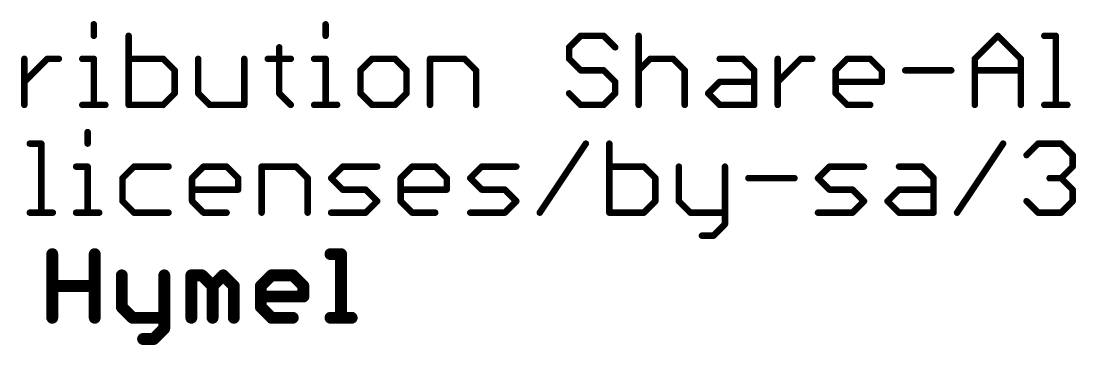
# Model space of a CAD drawing. Extents: x -36 to 72, y -18 to 26.
# Drawn here: x 24.47 to 49.3, y -18.28 to -10.65 of the extents above; entities that cross this region are included whole.
import ezdxf

# ---------------------------------------------------------------- set-up
doc = ezdxf.new("R2010")
doc.units = 0
doc.layers.add('51', color=53, linetype='CONTINUOUS')

msp = doc.modelspace()

# ---------------------------------------------------------------- linework, layer by layer
at = {"layer": '51'}
for points, const_width in [([(26.1807, -10.7256), (26.1807, -10.9968)], 0.1524), ([(31.6379, -10.7256), (31.6379, -10.9968)], 0.1524), ([(27.001, -10.9968), (27.001, -12.6238)], 0.1524), ([(37.6408, -10.9968), (37.3697, -11.268)], 0.1524), ([(38.1831, -10.9968), (37.6408, -10.9968)], 0.1524), ([(38.4543, -11.268), (38.1831, -10.9968)], 0.1524), ([(39.0068, -10.9968), (39.0068, -12.6238)], 0.1524), ([(46.9197, -11.5391), (47.4621, -10.9968)], 0.1524), ([(47.4621, -10.9968), (48.0044, -11.5391)], 0.1524), ([(48.5569, -10.9968), (48.8281, -10.9968)], 0.1524), ([(48.8281, -10.9968), (48.8281, -12.6238)], 0.1524), ([(30.5465, -11.268), (30.5465, -12.3526)], 0.1524), ([(37.3697, -11.268), (37.3697, -11.5391)], 0.1524), ([(24.5453, -12.6238), (24.5453, -11.5391)], 0.1524), ([(24.5453, -12.0815), (25.0876, -11.5391)], 0.1524), ([(25.0876, -11.5391), (25.3588, -11.5391)], 0.1524), ([(25.9096, -11.5391), (26.1807, -11.5391)], 0.1524), ([(26.1807, -11.5391), (26.1807, -12.6238)], 0.1524), ([(27.8145, -11.5391), (27.001, -11.5391)], 0.1524), ([(28.0857, -11.8103), (27.8145, -11.5391)], 0.1524), ([(28.6382, -11.5391), (28.6382, -12.3526)], 0.1524), ([(29.7228, -12.6238), (29.7228, -11.5391)], 0.1524), ([(30.2753, -11.5391), (30.8176, -11.5391)], 0.1524), ([(31.3667, -11.5391), (31.6379, -11.5391)], 0.1524), ([(31.6379, -11.5391), (31.6379, -12.6238)], 0.1524), ([(32.7293, -11.5391), (32.4582, -11.8103)], 0.1524), ([(33.2717, -11.5391), (32.7293, -11.5391)], 0.1524), ([(33.5428, -11.8103), (33.2717, -11.5391)], 0.1524), ([(34.0953, -12.6238), (34.0953, -11.5391)], 0.1524), ([(34.0953, -11.5391), (34.9088, -11.5391)], 0.1524), ([(34.9088, -11.5391), (35.18, -11.8103)], 0.1524), ([(37.3697, -11.5391), (37.6408, -11.8103)], 0.1524), ([(39.0068, -11.8103), (39.278, -11.5391)], 0.1524), ([(39.278, -11.5391), (39.8203, -11.5391)], 0.1524), ([(39.8203, -11.5391), (40.0915, -11.8103)], 0.1524), ([(40.9151, -11.5391), (41.4575, -11.5391)], 0.1524), ([(41.4575, -11.5391), (41.7286, -11.8103)], 0.1524), ([(42.2811, -12.6238), (42.2811, -11.5391)], 0.1524), ([(42.2811, -12.0815), (42.8235, -11.5391)], 0.1524), ([(42.8235, -11.5391), (43.0946, -11.5391)], 0.1524), ([(43.6454, -11.8103), (43.9166, -11.5391)], 0.1524), ([(43.9166, -11.5391), (44.4589, -11.5391)], 0.1524), ([(44.4589, -11.5391), (44.7301, -11.8103)], 0.1524), ([(46.9197, -12.6238), (46.9197, -11.5391)], 0.1524), ([(48.0044, -11.5391), (48.0044, -12.6238)], 0.1524), ([(28.0857, -12.3526), (28.0857, -11.8103)], 0.1524), ([(32.4582, -11.8103), (32.4582, -12.3526)], 0.1524), ([(33.5428, -12.3526), (33.5428, -11.8103)], 0.1524), ([(35.18, -11.8103), (35.18, -12.6238)], 0.1524), ([(37.6408, -11.8103), (38.1831, -11.8103)], 0.1524), ([(38.1831, -11.8103), (38.4543, -12.0815)], 0.1524), ([(40.0915, -11.8103), (40.0915, -12.6238)], 0.1524), ([(41.7286, -11.8103), (41.7286, -12.6238)], 0.1524), ([(43.6454, -12.3526), (43.6454, -11.8103)], 0.1524), ([(44.7301, -11.8103), (44.7301, -12.0815)], 0.1524), ([(45.2826, -11.8103), (46.3672, -11.8103)], 0.1524), ([(46.9197, -11.8103), (48.0044, -11.8103)], 0.1524), ([(38.4543, -12.0815), (38.4543, -12.3526)], 0.1524), ([(40.644, -12.3526), (40.9151, -12.0815)], 0.1524), ([(40.9151, -12.0815), (41.7286, -12.0815)], 0.1524), ([(44.7301, -12.0815), (43.6454, -12.0815)], 0.1524), ([(27.8145, -12.6238), (28.0857, -12.3526)], 0.1524), ([(28.6382, -12.3526), (28.9093, -12.6238)], 0.1524), ([(30.5465, -12.3526), (30.8176, -12.6238)], 0.1524), ([(32.4582, -12.3526), (32.7293, -12.6238)], 0.1524), ([(33.2717, -12.6238), (33.5428, -12.3526)], 0.1524), ([(37.6408, -12.6238), (37.3697, -12.3526)], 0.1524), ([(38.4543, -12.3526), (38.1831, -12.6238)], 0.1524), ([(40.9151, -12.6238), (40.644, -12.3526)], 0.1524), ([(43.9166, -12.6238), (43.6454, -12.3526)], 0.1524), ([(25.9096, -12.6238), (26.4519, -12.6238)], 0.1524), ([(27.001, -12.6238), (27.8145, -12.6238)], 0.1524), ([(28.9093, -12.6238), (29.7228, -12.6238)], 0.1524), ([(31.3667, -12.6238), (31.9091, -12.6238)], 0.1524), ([(32.7293, -12.6238), (33.2717, -12.6238)], 0.1524), ([(38.1831, -12.6238), (37.6408, -12.6238)], 0.1524), ([(41.7286, -12.6238), (40.9151, -12.6238)], 0.1524), ([(44.4589, -12.6238), (43.9166, -12.6238)], 0.1524), ([(48.5569, -12.6238), (49.0992, -12.6238)], 0.1524), ([(26.0363, -13.2656), (26.0363, -13.5368)], 0.1524), ([(24.6737, -13.5368), (24.9448, -13.5368)], 0.1524), ([(24.9448, -13.5368), (24.9448, -15.1638)], 0.1524), ([(36.6795, -15.1638), (37.7641, -13.5368)], 0.1524), ([(38.3166, -13.5368), (38.3166, -15.1638)], 0.1524), ([(46.5024, -15.1638), (47.5871, -13.5368)], 0.1524), ([(48.1396, -13.808), (48.4107, -13.5368)], 0.1524), ([(48.4107, -13.5368), (48.9531, -13.5368)], 0.1524), ([(48.9531, -13.5368), (49.2242, -13.808)], 0.1524), ([(49.2242, -13.808), (49.2242, -14.0791)], 0.1524), ([(25.7651, -14.0791), (26.0363, -14.0791)], 0.1524), ([(26.0363, -14.0791), (26.0363, -15.1638)], 0.1524), ([(27.1277, -14.0791), (26.8565, -14.3503)], 0.1524), ([(27.9412, -14.0791), (27.1277, -14.0791)], 0.1524), ([(28.4937, -14.3503), (28.7649, -14.0791)], 0.1524), ([(28.7649, -14.0791), (29.3072, -14.0791)], 0.1524), ([(29.3072, -14.0791), (29.5784, -14.3503)], 0.1524), ([(30.1309, -15.1638), (30.1309, -14.0791)], 0.1524), ([(30.1309, -14.0791), (30.9444, -14.0791)], 0.1524), ([(30.9444, -14.0791), (31.2155, -14.3503)], 0.1524), ([(31.768, -14.3503), (32.0392, -14.0791)], 0.1524), ([(32.0392, -14.0791), (32.8527, -14.0791)], 0.1524), ([(33.4052, -14.3503), (33.6763, -14.0791)], 0.1524), ([(33.6763, -14.0791), (34.2187, -14.0791)], 0.1524), ([(34.2187, -14.0791), (34.4898, -14.3503)], 0.1524), ([(35.0423, -14.3503), (35.3135, -14.0791)], 0.1524), ([(35.3135, -14.0791), (36.127, -14.0791)], 0.1524), ([(39.1301, -14.0791), (38.3166, -14.0791)], 0.1524), ([(39.4013, -14.3503), (39.1301, -14.0791)], 0.1524), ([(39.9538, -14.0791), (39.9538, -14.8926)], 0.1524), ([(41.0385, -14.0791), (41.0385, -15.435)], 0.1524), ([(43.2281, -14.3503), (43.4993, -14.0791)], 0.1524), ([(43.4993, -14.0791), (44.3128, -14.0791)], 0.1524), ([(45.1364, -14.0791), (45.6788, -14.0791)], 0.1524), ([(45.6788, -14.0791), (45.9499, -14.3503)], 0.1524), ([(49.2242, -14.0791), (48.9531, -14.3503)], 0.1524), ([(26.8565, -14.3503), (26.8565, -14.8926)], 0.1524), ([(28.4937, -14.8926), (28.4937, -14.3503)], 0.1524), ([(29.5784, -14.3503), (29.5784, -14.6215)], 0.1524), ([(31.2155, -14.3503), (31.2155, -15.1638)], 0.1524), ([(32.0392, -14.6215), (31.768, -14.3503)], 0.1524), ([(33.4052, -14.8926), (33.4052, -14.3503)], 0.1524), ([(34.4898, -14.3503), (34.4898, -14.6215)], 0.1524), ([(35.3135, -14.6215), (35.0423, -14.3503)], 0.1524), ([(39.4013, -14.8926), (39.4013, -14.3503)], 0.1524), ([(41.5909, -14.3503), (42.6756, -14.3503)], 0.1524), ([(43.4993, -14.6215), (43.2281, -14.3503)], 0.1524), ([(45.9499, -14.3503), (45.9499, -15.1638)], 0.1524), ([(48.9531, -14.3503), (48.6819, -14.3503)], 0.1524), ([(48.9531, -14.3503), (49.2242, -14.6215)], 0.1524), ([(29.5784, -14.6215), (28.4937, -14.6215)], 0.1524), ([(32.5815, -14.6215), (32.0392, -14.6215)], 0.1524), ([(32.8527, -14.8926), (32.5815, -14.6215)], 0.1524), ([(34.4898, -14.6215), (33.4052, -14.6215)], 0.1524), ([(35.8558, -14.6215), (35.3135, -14.6215)], 0.1524), ([(36.127, -14.8926), (35.8558, -14.6215)], 0.1524), ([(44.0416, -14.6215), (43.4993, -14.6215)], 0.1524), ([(44.3128, -14.8926), (44.0416, -14.6215)], 0.1524), ([(44.8653, -14.8926), (45.1364, -14.6215)], 0.1524), ([(45.1364, -14.6215), (45.9499, -14.6215)], 0.1524), ([(49.2242, -14.6215), (49.2242, -14.8926)], 0.1524), ([(26.8565, -14.8926), (27.1277, -15.1638)], 0.1524), ([(28.7649, -15.1638), (28.4937, -14.8926)], 0.1524), ([(32.5815, -15.1638), (32.8527, -14.8926)], 0.1524), ([(33.6763, -15.1638), (33.4052, -14.8926)], 0.1524), ([(35.8558, -15.1638), (36.127, -14.8926)], 0.1524), ([(39.1301, -15.1638), (39.4013, -14.8926)], 0.1524), ([(39.9538, -14.8926), (40.225, -15.1638)], 0.1524), ([(44.0416, -15.1638), (44.3128, -14.8926)], 0.1524), ([(45.1364, -15.1638), (44.8653, -14.8926)], 0.1524), ([(48.4107, -15.1638), (48.1396, -14.8926)], 0.1524), ([(49.2242, -14.8926), (48.9531, -15.1638)], 0.1524), ([(24.6737, -15.1638), (25.216, -15.1638)], 0.1524), ([(25.7651, -15.1638), (26.3074, -15.1638)], 0.1524), ([(27.1277, -15.1638), (27.9412, -15.1638)], 0.1524), ([(29.3072, -15.1638), (28.7649, -15.1638)], 0.1524), ([(31.768, -15.1638), (32.5815, -15.1638)], 0.1524), ([(34.2187, -15.1638), (33.6763, -15.1638)], 0.1524), ([(35.0423, -15.1638), (35.8558, -15.1638)], 0.1524), ([(38.3166, -15.1638), (39.1301, -15.1638)], 0.1524), ([(40.225, -15.1638), (41.0385, -15.1638)], 0.1524), ([(43.2281, -15.1638), (44.0416, -15.1638)], 0.1524), ([(45.9499, -15.1638), (45.1364, -15.1638)], 0.1524), ([(48.9531, -15.1638), (48.4107, -15.1638)], 0.1524), ([(41.0385, -15.435), (40.7673, -15.7061)], 0.1524), ([(40.7673, -15.7061), (40.4961, -15.7061)], 0.1524), ([(25.2026, -17.6403), (25.2026, -16.1404)], 0.2794), ([(26.2026, -16.1404), (26.2026, -17.6403)], 0.2794), ([(31.7513, -16.1404), (32.0012, -16.1404)], 0.2794), ([(32.0012, -16.1404), (32.0012, -17.6403)], 0.2794), ([(26.8398, -16.6404), (26.8398, -17.3903)], 0.2794), ([(27.8397, -16.6404), (27.8397, -17.8903)], 0.2794), ([(28.477, -17.6403), (28.477, -16.6404)], 0.2794), ([(28.477, -16.6404), (28.7269, -16.6404)], 0.2794), ([(28.7269, -16.6404), (28.9769, -16.8904)], 0.2794), ([(28.9769, -16.8904), (29.2269, -16.6404)], 0.2794), ([(29.2269, -16.6404), (29.4769, -16.8904)], 0.2794), ([(30.1141, -16.8904), (30.3641, -16.6404)], 0.2794), ([(30.3641, -16.6404), (30.864, -16.6404)], 0.2794), ([(30.864, -16.6404), (31.114, -16.8904)], 0.2794), ([(25.2026, -16.8904), (26.2026, -16.8904)], 0.2794), ([(28.9769, -16.8904), (28.9769, -17.6403)], 0.2794), ([(29.4769, -16.8904), (29.4769, -17.6403)], 0.2794), ([(30.1141, -17.3903), (30.1141, -16.8904)], 0.2794), ([(31.114, -16.8904), (31.114, -17.1403)], 0.2794), ([(31.114, -17.1403), (30.1141, -17.1403)], 0.2794), ([(26.8398, -17.3903), (27.0898, -17.6403)], 0.2794), ([(30.3641, -17.6403), (30.1141, -17.3903)], 0.2794), ([(27.0898, -17.6403), (27.8397, -17.6403)], 0.2794), ([(30.864, -17.6403), (30.3641, -17.6403)], 0.2794), ([(31.7513, -17.6403), (32.2512, -17.6403)], 0.2794), ([(27.8397, -17.8903), (27.5897, -18.1403)], 0.2794), ([(27.5897, -18.1403), (27.3398, -18.1403)], 0.2794)]:
    msp.add_lwpolyline(points, dxfattribs=dict(at, const_width=const_width))
for points, const_width in [([(26.2188, -10.7256, 1), (26.1426, -10.7256)], 0.0762), ([(31.676, -10.7256, 1), (31.5998, -10.7256)], 0.0762), ([(27.0391, -10.9968, 1), (26.9629, -10.9968)], 0.0762), ([(37.6408, -10.9587, 1), (37.6408, -11.0349)], 0.0762), ([(37.6678, -11.0238, 1), (37.6139, -10.9699)], 0.0762), ([(38.2101, -10.9699, 1), (38.1562, -11.0238)], 0.0762), ([(38.1831, -11.0349, 1), (38.1831, -10.9587)], 0.0762), ([(39.0449, -10.9968, 1), (38.9687, -10.9968)], 0.0762), ([(47.489, -10.9699, 1), (47.4351, -11.0238)], 0.0762), ([(47.489, -11.0238, 1), (47.4351, -10.9699)], 0.0762), ([(48.5569, -10.9587, 1), (48.5569, -11.0349)], 0.0762), ([(48.8662, -10.9968, 1), (48.79, -10.9968)], 0.0762), ([(48.8281, -11.0349, 1), (48.8281, -10.9587)], 0.0762), ([(26.1426, -10.9968, 1), (26.2188, -10.9968)], 0.0762), ([(31.5998, -10.9968, 1), (31.676, -10.9968)], 0.0762), ([(30.5846, -11.268, 1), (30.5084, -11.268)], 0.0762), ([(37.3427, -11.241, 1), (37.3966, -11.2949)], 0.0762), ([(37.4078, -11.268, 1), (37.3316, -11.268)], 0.0762), ([(38.4274, -11.2949, 1), (38.4813, -11.241)], 0.0762), ([(24.5834, -11.5391, 1), (24.5072, -11.5391)], 0.0762), ([(25.0876, -11.501, 1), (25.0876, -11.5772)], 0.0762), ([(25.1145, -11.5661, 1), (25.0606, -11.5122)], 0.0762), ([(25.3588, -11.5772, 1), (25.3588, -11.501)], 0.0762), ([(25.9096, -11.501, 1), (25.9096, -11.5772)], 0.0762), ([(26.2188, -11.5391, 1), (26.1426, -11.5391)], 0.0762), ([(26.1807, -11.5772, 1), (26.1807, -11.501)], 0.0762), ([(27.001, -11.501, 1), (27.001, -11.5772)], 0.0762), ([(27.8414, -11.5122, 1), (27.7875, -11.5661)], 0.0762), ([(27.8145, -11.5772, 1), (27.8145, -11.501)], 0.0762), ([(28.6763, -11.5391, 1), (28.6001, -11.5391)], 0.0762), ([(29.7609, -11.5391, 1), (29.6847, -11.5391)], 0.0762), ([(30.2753, -11.501, 1), (30.2753, -11.5772)], 0.0762), ([(30.8176, -11.5772, 1), (30.8176, -11.501)], 0.0762), ([(31.3667, -11.501, 1), (31.3667, -11.5772)], 0.0762), ([(31.676, -11.5391, 1), (31.5998, -11.5391)], 0.0762), ([(31.6379, -11.5772, 1), (31.6379, -11.501)], 0.0762), ([(32.7293, -11.501, 1), (32.7293, -11.5772)], 0.0762), ([(32.7563, -11.5661, 1), (32.7024, -11.5122)], 0.0762), ([(33.2986, -11.5122, 1), (33.2447, -11.5661)], 0.0762), ([(33.2717, -11.5772, 1), (33.2717, -11.501)], 0.0762), ([(34.1334, -11.5391, 1), (34.0572, -11.5391)], 0.0762), ([(34.0953, -11.501, 1), (34.0953, -11.5772)], 0.0762), ([(34.9358, -11.5122, 1), (34.8819, -11.5661)], 0.0762), ([(34.9088, -11.5772, 1), (34.9088, -11.501)], 0.0762), ([(37.3966, -11.5122, 1), (37.3427, -11.5661)], 0.0762), ([(37.3316, -11.5391, 1), (37.4078, -11.5391)], 0.0762), ([(39.278, -11.501, 1), (39.278, -11.5772)], 0.0762), ([(39.3049, -11.5661, 1), (39.251, -11.5122)], 0.0762), ([(39.8472, -11.5122, 1), (39.7934, -11.5661)], 0.0762), ([(39.8203, -11.5772, 1), (39.8203, -11.501)], 0.0762), ([(40.9151, -11.501, 1), (40.9151, -11.5772)], 0.0762), ([(41.4844, -11.5122, 1), (41.4305, -11.5661)], 0.0762), ([(41.4575, -11.5772, 1), (41.4575, -11.501)], 0.0762), ([(42.3192, -11.5391, 1), (42.243, -11.5391)], 0.0762), ([(42.8235, -11.501, 1), (42.8235, -11.5772)], 0.0762), ([(42.8504, -11.5661, 1), (42.7965, -11.5122)], 0.0762), ([(43.0946, -11.5772, 1), (43.0946, -11.501)], 0.0762), ([(43.9166, -11.501, 1), (43.9166, -11.5772)], 0.0762), ([(43.9435, -11.5661, 1), (43.8896, -11.5122)], 0.0762), ([(44.4859, -11.5122, 1), (44.432, -11.5661)], 0.0762), ([(44.4589, -11.5772, 1), (44.4589, -11.501)], 0.0762), ([(46.9578, -11.5391, 1), (46.8816, -11.5391)], 0.0762), ([(46.8928, -11.5122, 1), (46.9467, -11.5661)], 0.0762), ([(48.0425, -11.5391, 1), (47.9663, -11.5391)], 0.0762), ([(47.9774, -11.5661, 1), (48.0313, -11.5122)], 0.0762), ([(28.1238, -11.8103, 1), (28.0476, -11.8103)], 0.0762), ([(28.0587, -11.8372, 1), (28.1126, -11.7834)], 0.0762), ([(32.4963, -11.8103, 1), (32.4201, -11.8103)], 0.0762), ([(32.4312, -11.7834, 1), (32.4851, -11.8372)], 0.0762), ([(33.5809, -11.8103, 1), (33.5047, -11.8103)], 0.0762), ([(33.5159, -11.8372, 1), (33.5698, -11.7834)], 0.0762), ([(35.2181, -11.8103, 1), (35.1419, -11.8103)], 0.0762), ([(35.1531, -11.8372, 1), (35.2069, -11.7834)], 0.0762), ([(37.6408, -11.7722, 1), (37.6408, -11.8484)], 0.0762), ([(37.6139, -11.8372, 1), (37.6678, -11.7834)], 0.0762), ([(38.2101, -11.7834, 1), (38.1562, -11.8372)], 0.0762), ([(38.1831, -11.8484, 1), (38.1831, -11.7722)], 0.0762), ([(38.9799, -11.7834, 1), (39.0338, -11.8372)], 0.0762), ([(40.1296, -11.8103, 1), (40.0534, -11.8103)], 0.0762), ([(40.0645, -11.8372, 1), (40.1184, -11.7834)], 0.0762), ([(41.7667, -11.8103, 1), (41.6905, -11.8103)], 0.0762), ([(41.7017, -11.8372, 1), (41.7556, -11.7834)], 0.0762), ([(43.6835, -11.8103, 1), (43.6073, -11.8103)], 0.0762), ([(43.6185, -11.7834, 1), (43.6724, -11.8372)], 0.0762), ([(44.7682, -11.8103, 1), (44.692, -11.8103)], 0.0762), ([(44.7031, -11.8372, 1), (44.757, -11.7834)], 0.0762), ([(45.2826, -11.7722, 1), (45.2826, -11.8484)], 0.0762), ([(46.3672, -11.8484, 1), (46.3672, -11.7722)], 0.0762), ([(46.9197, -11.7722, 1), (46.9197, -11.8484)], 0.0762), ([(48.0044, -11.8484, 1), (48.0044, -11.7722)], 0.0762), ([(24.5183, -12.0545, 1), (24.5722, -12.1084)], 0.0762), ([(38.4924, -12.0815, 1), (38.4162, -12.0815)], 0.0762), ([(38.4274, -12.1084, 1), (38.4813, -12.0545)], 0.0762), ([(40.9151, -12.0434, 1), (40.9151, -12.1196)], 0.0762), ([(40.9421, -12.1084, 1), (40.8882, -12.0545)], 0.0762), ([(41.7286, -12.1196, 1), (41.7286, -12.0434)], 0.0762), ([(42.2542, -12.0545, 1), (42.3081, -12.1084)], 0.0762), ([(43.6454, -12.0434, 1), (43.6454, -12.1196)], 0.0762), ([(44.692, -12.0815, 1), (44.7682, -12.0815)], 0.0762), ([(44.7301, -12.1196, 1), (44.7301, -12.0434)], 0.0762), ([(28.0476, -12.3526, 1), (28.1238, -12.3526)], 0.0762), ([(28.1126, -12.3796, 1), (28.0587, -12.3257)], 0.0762), ([(28.6651, -12.3257, 1), (28.6112, -12.3796)], 0.0762), ([(28.6001, -12.3526, 1), (28.6763, -12.3526)], 0.0762), ([(30.5734, -12.3257, 1), (30.5195, -12.3796)], 0.0762), ([(30.5084, -12.3526, 1), (30.5846, -12.3526)], 0.0762), ([(32.4851, -12.3257, 1), (32.4312, -12.3796)], 0.0762), ([(32.4201, -12.3526, 1), (32.4963, -12.3526)], 0.0762), ([(33.5047, -12.3526, 1), (33.5809, -12.3526)], 0.0762), ([(33.5698, -12.3796, 1), (33.5159, -12.3257)], 0.0762), ([(37.3966, -12.3257, 1), (37.3427, -12.3796)], 0.0762), ([(38.4162, -12.3526, 1), (38.4924, -12.3526)], 0.0762), ([(38.4813, -12.3796, 1), (38.4274, -12.3257)], 0.0762), ([(40.6709, -12.3257, 1), (40.617, -12.3796)], 0.0762), ([(40.617, -12.3257, 1), (40.6709, -12.3796)], 0.0762), ([(43.6724, -12.3257, 1), (43.6185, -12.3796)], 0.0762), ([(43.6073, -12.3526, 1), (43.6835, -12.3526)], 0.0762), ([(24.5072, -12.6238, 1), (24.5834, -12.6238)], 0.0762), ([(25.9096, -12.5857, 1), (25.9096, -12.6619)], 0.0762), ([(26.1426, -12.6238, 1), (26.2188, -12.6238)], 0.0762), ([(26.4519, -12.6619, 1), (26.4519, -12.5857)], 0.0762), ([(27.001, -12.5857, 1), (27.001, -12.6619)], 0.0762), ([(26.9629, -12.6238, 1), (27.0391, -12.6238)], 0.0762), ([(27.7876, -12.5969, 1), (27.8414, -12.6507)], 0.0762), ([(27.8145, -12.6619, 1), (27.8145, -12.5857)], 0.0762), ([(28.9093, -12.5857, 1), (28.9093, -12.6619)], 0.0762), ([(28.8824, -12.6507, 1), (28.9363, -12.5969)], 0.0762), ([(29.6847, -12.6238, 1), (29.7609, -12.6238)], 0.0762), ([(29.7228, -12.6619, 1), (29.7228, -12.5857)], 0.0762), ([(30.7907, -12.6507, 1), (30.8446, -12.5969)], 0.0762), ([(31.3667, -12.5857, 1), (31.3667, -12.6619)], 0.0762), ([(31.5998, -12.6238, 1), (31.676, -12.6238)], 0.0762), ([(31.9091, -12.6619, 1), (31.9091, -12.5857)], 0.0762), ([(32.7293, -12.5857, 1), (32.7293, -12.6619)], 0.0762), ([(32.7024, -12.6507, 1), (32.7563, -12.5969)], 0.0762), ([(33.2447, -12.5969, 1), (33.2986, -12.6507)], 0.0762), ([(33.2717, -12.6619, 1), (33.2717, -12.5857)], 0.0762), ([(34.0572, -12.6238, 1), (34.1334, -12.6238)], 0.0762), ([(35.1419, -12.6238, 1), (35.2181, -12.6238)], 0.0762), ([(37.6408, -12.5857, 1), (37.6408, -12.6619)], 0.0762), ([(37.6139, -12.6507, 1), (37.6678, -12.5969)], 0.0762), ([(38.1562, -12.5969, 1), (38.2101, -12.6507)], 0.0762), ([(38.1831, -12.6619, 1), (38.1831, -12.5857)], 0.0762), ([(38.9687, -12.6238, 1), (39.0449, -12.6238)], 0.0762), ([(40.0534, -12.6238, 1), (40.1296, -12.6238)], 0.0762), ([(40.9151, -12.5857, 1), (40.9151, -12.6619)], 0.0762), ([(40.8882, -12.6507, 1), (40.9421, -12.5969)], 0.0762), ([(41.6905, -12.6238, 1), (41.7667, -12.6238)], 0.0762), ([(41.7286, -12.6619, 1), (41.7286, -12.5857)], 0.0762), ([(42.243, -12.6238, 1), (42.3192, -12.6238)], 0.0762), ([(43.9166, -12.5857, 1), (43.9166, -12.6619)], 0.0762), ([(43.8896, -12.6507, 1), (43.9435, -12.5969)], 0.0762), ([(44.4589, -12.6619, 1), (44.4589, -12.5857)], 0.0762), ([(46.8816, -12.6238, 1), (46.9578, -12.6238)], 0.0762), ([(47.9663, -12.6238, 1), (48.0425, -12.6238)], 0.0762), ([(48.5569, -12.5857, 1), (48.5569, -12.6619)], 0.0762), ([(48.79, -12.6238, 1), (48.8662, -12.6238)], 0.0762), ([(49.0992, -12.6619, 1), (49.0992, -12.5857)], 0.0762), ([(26.0744, -13.2656, 1), (25.9982, -13.2656)], 0.0762), ([(24.6737, -13.4987, 1), (24.6737, -13.5749)], 0.0762), ([(24.9829, -13.5368, 1), (24.9067, -13.5368)], 0.0762), ([(24.9448, -13.5749, 1), (24.9448, -13.4987)], 0.0762), ([(25.9982, -13.5368, 1), (26.0744, -13.5368)], 0.0762), ([(37.7958, -13.5579, 1), (37.7324, -13.5157)], 0.0762), ([(38.3547, -13.5368, 1), (38.2785, -13.5368)], 0.0762), ([(47.6188, -13.5579, 1), (47.5554, -13.5157)], 0.0762), ([(48.4107, -13.4987, 1), (48.4107, -13.5749)], 0.0762), ([(48.4377, -13.5638, 1), (48.3838, -13.5099)], 0.0762), ([(48.98, -13.5099, 1), (48.9261, -13.5638)], 0.0762), ([(48.9531, -13.5749, 1), (48.9531, -13.4987)], 0.0762), ([(48.1126, -13.781, 1), (48.1665, -13.8349)], 0.0762), ([(49.2623, -13.808, 1), (49.1861, -13.808)], 0.0762), ([(49.1973, -13.8349, 1), (49.2512, -13.781)], 0.0762), ([(25.7651, -14.041, 1), (25.7651, -14.1172)], 0.0762), ([(26.0744, -14.0791, 1), (25.9982, -14.0791)], 0.0762), ([(26.0363, -14.1172, 1), (26.0363, -14.041)], 0.0762), ([(27.1277, -14.041, 1), (27.1277, -14.1172)], 0.0762), ([(27.1546, -14.1061, 1), (27.1008, -14.0522)], 0.0762), ([(27.9412, -14.1172, 1), (27.9412, -14.041)], 0.0762), ([(28.7649, -14.041, 1), (28.7649, -14.1172)], 0.0762), ([(28.7918, -14.1061, 1), (28.7379, -14.0522)], 0.0762), ([(29.3341, -14.0522, 1), (29.2803, -14.1061)], 0.0762), ([(29.3072, -14.1172, 1), (29.3072, -14.041)], 0.0762), ([(30.169, -14.0791, 1), (30.0928, -14.0791)], 0.0762), ([(30.1309, -14.041, 1), (30.1309, -14.1172)], 0.0762), ([(30.9713, -14.0522, 1), (30.9174, -14.1061)], 0.0762), ([(30.9444, -14.1172, 1), (30.9444, -14.041)], 0.0762), ([(32.0392, -14.041, 1), (32.0392, -14.1172)], 0.0762), ([(32.0661, -14.1061, 1), (32.0122, -14.0522)], 0.0762), ([(32.8527, -14.1172, 1), (32.8527, -14.041)], 0.0762), ([(33.6763, -14.041, 1), (33.6763, -14.1172)], 0.0762), ([(33.7033, -14.1061, 1), (33.6494, -14.0522)], 0.0762), ([(34.2456, -14.0522, 1), (34.1917, -14.1061)], 0.0762), ([(34.2187, -14.1172, 1), (34.2187, -14.041)], 0.0762), ([(35.3135, -14.041, 1), (35.3135, -14.1172)], 0.0762), ([(35.3404, -14.1061, 1), (35.2865, -14.0522)], 0.0762), ([(36.127, -14.1172, 1), (36.127, -14.041)], 0.0762), ([(38.3166, -14.041, 1), (38.3166, -14.1172)], 0.0762), ([(39.1571, -14.0522, 1), (39.1032, -14.1061)], 0.0762), ([(39.1301, -14.1172, 1), (39.1301, -14.041)], 0.0762), ([(39.9919, -14.0791, 1), (39.9157, -14.0791)], 0.0762), ([(41.0766, -14.0791, 1), (41.0004, -14.0791)], 0.0762), ([(43.4993, -14.041, 1), (43.4993, -14.1172)], 0.0762), ([(43.5262, -14.1061, 1), (43.4723, -14.0522)], 0.0762), ([(44.3128, -14.1172, 1), (44.3128, -14.041)], 0.0762), ([(45.1364, -14.041, 1), (45.1364, -14.1172)], 0.0762), ([(45.7057, -14.0522, 1), (45.6518, -14.1061)], 0.0762), ([(45.6788, -14.1172, 1), (45.6788, -14.041)], 0.0762), ([(49.1861, -14.0791, 1), (49.2623, -14.0791)], 0.0762), ([(49.2512, -14.1061, 1), (49.1973, -14.0522)], 0.0762), ([(26.8946, -14.3503, 1), (26.8184, -14.3503)], 0.0762), ([(26.8296, -14.3234, 1), (26.8835, -14.3772)], 0.0762), ([(28.5318, -14.3503, 1), (28.4556, -14.3503)], 0.0762), ([(28.4668, -14.3234, 1), (28.5206, -14.3772)], 0.0762), ([(29.6165, -14.3503, 1), (29.5403, -14.3503)], 0.0762), ([(29.5514, -14.3772, 1), (29.6053, -14.3234)], 0.0762), ([(31.2536, -14.3503, 1), (31.1774, -14.3503)], 0.0762), ([(31.1886, -14.3772, 1), (31.2425, -14.3234)], 0.0762), ([(31.795, -14.3234, 1), (31.7411, -14.3772)], 0.0762), ([(31.7411, -14.3234, 1), (31.795, -14.3772)], 0.0762), ([(33.4433, -14.3503, 1), (33.3671, -14.3503)], 0.0762), ([(33.3782, -14.3234, 1), (33.4321, -14.3772)], 0.0762), ([(34.5279, -14.3503, 1), (34.4517, -14.3503)], 0.0762), ([(34.4629, -14.3772, 1), (34.5168, -14.3234)], 0.0762), ([(35.0693, -14.3234, 1), (35.0154, -14.3772)], 0.0762), ([(35.0154, -14.3234, 1), (35.0693, -14.3772)], 0.0762), ([(39.4394, -14.3503, 1), (39.3632, -14.3503)], 0.0762), ([(39.3744, -14.3772, 1), (39.4282, -14.3234)], 0.0762), ([(41.5909, -14.3122, 1), (41.5909, -14.3884)], 0.0762), ([(42.6756, -14.3884, 1), (42.6756, -14.3122)], 0.0762), ([(43.255, -14.3234, 1), (43.2012, -14.3772)], 0.0762), ([(43.2012, -14.3234, 1), (43.255, -14.3772)], 0.0762), ([(45.988, -14.3503, 1), (45.9118, -14.3503)], 0.0762), ([(45.923, -14.3772, 1), (45.9769, -14.3234)], 0.0762), ([(48.6819, -14.3122, 1), (48.6819, -14.3884)], 0.0762), ([(48.98, -14.3234, 1), (48.9261, -14.3772)], 0.0762), ([(48.9261, -14.3234, 1), (48.98, -14.3772)], 0.0762), ([(48.9531, -14.3884, 1), (48.9531, -14.3122)], 0.0762), ([(28.4937, -14.5834, 1), (28.4937, -14.6596)], 0.0762), ([(29.5403, -14.6215, 1), (29.6165, -14.6215)], 0.0762), ([(29.5784, -14.6596, 1), (29.5784, -14.5834)], 0.0762), ([(32.0392, -14.5834, 1), (32.0392, -14.6596)], 0.0762), ([(32.0122, -14.6484, 1), (32.0661, -14.5945)], 0.0762), ([(32.6084, -14.5945, 1), (32.5546, -14.6484)], 0.0762), ([(32.5815, -14.6596, 1), (32.5815, -14.5834)], 0.0762), ([(33.4052, -14.5834, 1), (33.4052, -14.6596)], 0.0762), ([(34.4517, -14.6215, 1), (34.5279, -14.6215)], 0.0762), ([(34.4898, -14.6596, 1), (34.4898, -14.5834)], 0.0762), ([(35.3135, -14.5834, 1), (35.3135, -14.6596)], 0.0762), ([(35.2865, -14.6484, 1), (35.3404, -14.5945)], 0.0762), ([(35.8828, -14.5945, 1), (35.8289, -14.6484)], 0.0762), ([(35.8558, -14.6596, 1), (35.8558, -14.5834)], 0.0762), ([(43.4993, -14.5834, 1), (43.4993, -14.6596)], 0.0762), ([(43.4723, -14.6484, 1), (43.5262, -14.5945)], 0.0762), ([(44.0685, -14.5945, 1), (44.0147, -14.6484)], 0.0762), ([(44.0416, -14.6596, 1), (44.0416, -14.5834)], 0.0762), ([(45.1364, -14.5834, 1), (45.1364, -14.6596)], 0.0762), ([(45.1634, -14.6484, 1), (45.1095, -14.5945)], 0.0762), ([(45.9499, -14.6596, 1), (45.9499, -14.5834)], 0.0762), ([(49.2623, -14.6215, 1), (49.1861, -14.6215)], 0.0762), ([(49.1973, -14.6484, 1), (49.2512, -14.5945)], 0.0762), ([(26.8835, -14.8657, 1), (26.8296, -14.9196)], 0.0762), ([(26.8184, -14.8926, 1), (26.8946, -14.8926)], 0.0762), ([(28.5206, -14.8657, 1), (28.4668, -14.9196)], 0.0762), ([(28.4556, -14.8926, 1), (28.5318, -14.8926)], 0.0762), ([(32.8796, -14.9196, 1), (32.8257, -14.8657)], 0.0762), ([(32.8257, -14.9196, 1), (32.8796, -14.8657)], 0.0762), ([(33.4321, -14.8657, 1), (33.3782, -14.9196)], 0.0762), ([(33.3671, -14.8926, 1), (33.4433, -14.8926)], 0.0762), ([(36.1539, -14.9196, 1), (36.1, -14.8657)], 0.0762), ([(36.1, -14.9196, 1), (36.1539, -14.8657)], 0.0762), ([(39.3632, -14.8926, 1), (39.4394, -14.8926)], 0.0762), ([(39.4282, -14.9196, 1), (39.3744, -14.8657)], 0.0762), ([(39.9807, -14.8657, 1), (39.9269, -14.9196)], 0.0762), ([(39.9157, -14.8926, 1), (39.9919, -14.8926)], 0.0762), ([(44.3397, -14.9196, 1), (44.2858, -14.8657)], 0.0762), ([(44.2858, -14.9196, 1), (44.3397, -14.8657)], 0.0762), ([(44.8922, -14.8657, 1), (44.8383, -14.9196)], 0.0762), ([(44.8383, -14.8657, 1), (44.8922, -14.9196)], 0.0762), ([(48.1665, -14.8657, 1), (48.1126, -14.9196)], 0.0762), ([(49.1861, -14.8926, 1), (49.2623, -14.8926)], 0.0762), ([(49.2512, -14.9196, 1), (49.1973, -14.8657)], 0.0762), ([(24.6737, -15.1257, 1), (24.6737, -15.2019)], 0.0762), ([(24.9067, -15.1638, 1), (24.9829, -15.1638)], 0.0762), ([(25.216, -15.2019, 1), (25.216, -15.1257)], 0.0762), ([(25.7651, -15.1257, 1), (25.7651, -15.2019)], 0.0762), ([(25.9982, -15.1638, 1), (26.0744, -15.1638)], 0.0762), ([(26.3074, -15.2019, 1), (26.3074, -15.1257)], 0.0762), ([(27.1277, -15.1257, 1), (27.1277, -15.2019)], 0.0762), ([(27.1008, -15.1907, 1), (27.1546, -15.1369)], 0.0762), ([(27.9412, -15.2019, 1), (27.9412, -15.1257)], 0.0762), ([(28.7649, -15.1257, 1), (28.7649, -15.2019)], 0.0762), ([(28.7379, -15.1907, 1), (28.7918, -15.1369)], 0.0762), ([(29.3072, -15.2019, 1), (29.3072, -15.1257)], 0.0762), ([(30.0928, -15.1638, 1), (30.169, -15.1638)], 0.0762), ([(31.1774, -15.1638, 1), (31.2536, -15.1638)], 0.0762), ([(31.768, -15.1257, 1), (31.768, -15.2019)], 0.0762), ([(32.5546, -15.1369, 1), (32.6084, -15.1907)], 0.0762), ([(32.5815, -15.2019, 1), (32.5815, -15.1257)], 0.0762), ([(33.6763, -15.1257, 1), (33.6763, -15.2019)], 0.0762), ([(33.6494, -15.1907, 1), (33.7033, -15.1369)], 0.0762), ([(34.2187, -15.2019, 1), (34.2187, -15.1257)], 0.0762), ([(35.0423, -15.1257, 1), (35.0423, -15.2019)], 0.0762), ([(35.8289, -15.1369, 1), (35.8828, -15.1907)], 0.0762), ([(35.8558, -15.2019, 1), (35.8558, -15.1257)], 0.0762), ([(36.6478, -15.1427, 1), (36.7112, -15.1849)], 0.0762), ([(38.3166, -15.1257, 1), (38.3166, -15.2019)], 0.0762), ([(38.2785, -15.1638, 1), (38.3547, -15.1638)], 0.0762), ([(39.1032, -15.1369, 1), (39.1571, -15.1907)], 0.0762), ([(39.1301, -15.2019, 1), (39.1301, -15.1257)], 0.0762), ([(40.225, -15.1257, 1), (40.225, -15.2019)], 0.0762), ([(40.198, -15.1907, 1), (40.2519, -15.1369)], 0.0762), ([(41.0385, -15.2019, 1), (41.0385, -15.1257)], 0.0762), ([(43.2281, -15.1257, 1), (43.2281, -15.2019)], 0.0762), ([(44.0147, -15.1369, 1), (44.0685, -15.1907)], 0.0762), ([(44.0416, -15.2019, 1), (44.0416, -15.1257)], 0.0762), ([(45.1364, -15.1257, 1), (45.1364, -15.2019)], 0.0762), ([(45.1095, -15.1907, 1), (45.1634, -15.1369)], 0.0762), ([(45.9118, -15.1638, 1), (45.988, -15.1638)], 0.0762), ([(45.9499, -15.2019, 1), (45.9499, -15.1257)], 0.0762), ([(46.4707, -15.1427, 1), (46.5341, -15.1849)], 0.0762), ([(48.4107, -15.1257, 1), (48.4107, -15.2019)], 0.0762), ([(48.3838, -15.1907, 1), (48.4377, -15.1369)], 0.0762), ([(48.9261, -15.1369, 1), (48.98, -15.1907)], 0.0762), ([(48.9531, -15.2019, 1), (48.9531, -15.1257)], 0.0762), ([(41.0654, -15.4619, 1), (41.0115, -15.408)], 0.0762), ([(40.4961, -15.668, 1), (40.4961, -15.7442)], 0.0762), ([(40.7403, -15.6792, 1), (40.7942, -15.7331)], 0.0762), ([(40.7673, -15.7442, 1), (40.7673, -15.668)], 0.0762), ([(41.0004, -15.435, 1), (41.0766, -15.435)], 0.0762), ([(25.2725, -16.1404, 1), (25.1328, -16.1404)], 0.1397), ([(26.2724, -16.1404, 1), (26.1327, -16.1404)], 0.1397), ([(31.7513, -16.0706, 1), (31.7513, -16.2103)], 0.1397), ([(32.0711, -16.1404, 1), (31.9314, -16.1404)], 0.1397), ([(32.0012, -16.2103, 1), (32.0012, -16.0706)], 0.1397), ([(26.9096, -16.6404, 1), (26.7699, -16.6404)], 0.1397), ([(27.9096, -16.6404, 1), (27.7699, -16.6404)], 0.1397), ([(28.477, -16.5705, 1), (28.477, -16.7102)], 0.1397), ([(28.5468, -16.6404, 1), (28.4071, -16.6404)], 0.1397), ([(28.7763, -16.591, 1), (28.6775, -16.6898)], 0.1397), ([(28.7269, -16.7102, 1), (28.7269, -16.5705)], 0.1397), ([(29.2763, -16.591, 1), (29.1775, -16.6898)], 0.1397), ([(29.2763, -16.6898, 1), (29.1775, -16.591)], 0.1397), ([(30.3641, -16.5705, 1), (30.3641, -16.7102)], 0.1397), ([(30.4135, -16.6898, 1), (30.3147, -16.591)], 0.1397), ([(30.9134, -16.591, 1), (30.8147, -16.6898)], 0.1397), ([(30.864, -16.7102, 1), (30.864, -16.5705)], 0.1397), ([(25.2026, -16.8205, 1), (25.2026, -16.9602)], 0.1397), ([(26.2026, -16.9602, 1), (26.2026, -16.8205)], 0.1397), ([(28.9275, -16.841, 1), (29.0263, -16.9398)], 0.1397), ([(29.0468, -16.8904, 1), (28.9071, -16.8904)], 0.1397), ([(28.9275, -16.9398, 1), (29.0263, -16.841)], 0.1397), ([(29.5467, -16.8904, 1), (29.407, -16.8904)], 0.1397), ([(29.4275, -16.9398, 1), (29.5263, -16.841)], 0.1397), ([(30.0647, -16.841, 1), (30.1635, -16.9398)], 0.1397), ([(30.184, -16.8904, 1), (30.0443, -16.8904)], 0.1397), ([(31.1839, -16.8904, 1), (31.0442, -16.8904)], 0.1397), ([(31.0646, -16.9398, 1), (31.1634, -16.841)], 0.1397), ([(30.1141, -17.0705, 1), (30.1141, -17.2102)], 0.1397), ([(31.0442, -17.1403, 1), (31.1839, -17.1403)], 0.1397), ([(31.114, -17.2102, 1), (31.114, -17.0705)], 0.1397), ([(26.8892, -17.3409, 1), (26.7904, -17.4397)], 0.1397), ([(26.7699, -17.3903, 1), (26.9096, -17.3903)], 0.1397), ([(30.1635, -17.3409, 1), (30.0647, -17.4397)], 0.1397), ([(30.0443, -17.3903, 1), (30.184, -17.3903)], 0.1397), ([(25.1328, -17.6403, 1), (25.2725, -17.6403)], 0.1397), ([(26.1327, -17.6403, 1), (26.2724, -17.6403)], 0.1397), ([(27.0898, -17.5705, 1), (27.0898, -17.7101)], 0.1397), ([(27.0404, -17.6897, 1), (27.1392, -17.5909)], 0.1397), ([(27.8397, -17.7101, 1), (27.8397, -17.5705)], 0.1397), ([(28.4071, -17.6403, 1), (28.5468, -17.6403)], 0.1397), ([(28.9071, -17.6403, 1), (29.0468, -17.6403)], 0.1397), ([(29.407, -17.6403, 1), (29.5467, -17.6403)], 0.1397), ([(30.3641, -17.5705, 1), (30.3641, -17.7101)], 0.1397), ([(30.3147, -17.6897, 1), (30.4135, -17.5909)], 0.1397), ([(30.864, -17.7101, 1), (30.864, -17.5705)], 0.1397), ([(31.7513, -17.5705, 1), (31.7513, -17.7101)], 0.1397), ([(31.9314, -17.6403, 1), (32.0711, -17.6403)], 0.1397), ([(32.2512, -17.7101, 1), (32.2512, -17.5705)], 0.1397), ([(27.7699, -17.8903, 1), (27.9096, -17.8903)], 0.1397), ([(27.8891, -17.9397, 1), (27.7903, -17.8409)], 0.1397), ([(27.3398, -18.0704, 1), (27.3398, -18.2101)], 0.1397), ([(27.5403, -18.0909, 1), (27.6391, -18.1897)], 0.1397), ([(27.5897, -18.2101, 1), (27.5897, -18.0704)], 0.1397)]:
    msp.add_lwpolyline(points, format="xyb", dxfattribs=dict(at, const_width=const_width))

doc.saveas('drawing.dxf')
